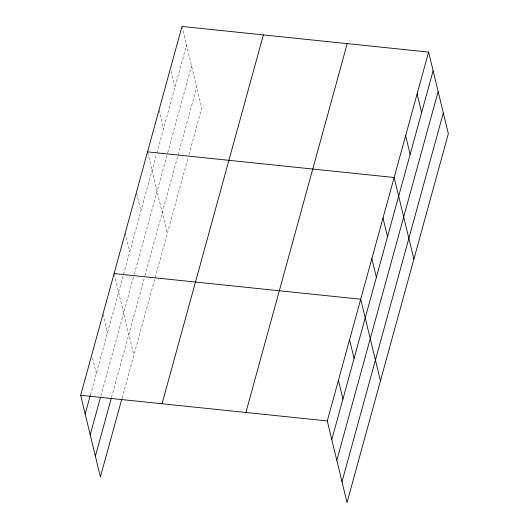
<?xml version="1.0" encoding="UTF-8"?>
<svg xmlns="http://www.w3.org/2000/svg" width="529" height="529" viewBox="0 0 529 529"><rect width="100%" height="100%" fill="white"/><g stroke="black" fill="none" stroke-linecap="round" stroke-linejoin="round"><path stroke-width="0.4" stroke-dasharray="2.65 1.98" d="M90.426 394.885L156.604 153.979M156.822 153.185L186.506 45.13M100.913 395.765L134.128 274.835M134.346 274.042L167.481 153.45M167.693 152.656L191.531 65.9M111.553 397.272L144.767 276.343M144.992 275.549L196.702 87.292M122.04 398.145L188.079 157.748M188.946 154.594L201.728 108.061L182.174 27.23M171.257 71.369L175.02 86.935M159.017 110.052L163.54 128.739M147.723 152.636L167.276 233.468M136.575 193.211L140.906 211.111M125.241 233.005L129.764 251.685M114.284 274.353L133.844 355.19M102.95 314.147L107.473 332.834M92.555 357.835L96.324 373.401"/><path stroke-width="0.79" d="M121.822 398.945L100.404 476.907L80.659 395.295L181.983 26.45L428.596 52.093L448.341 133.705L347.017 502.55L327.272 420.939L428.596 52.093M85.176 413.976L90.208 395.679M90.201 434.745L100.477 397.352M95.379 456.137L111.335 398.066M162.039 403.759L263.369 34.914M245.886 412.475L347.216 43.629M331.789 439.619L433.119 70.774M336.814 460.389L438.138 91.543M341.992 481.78L443.315 112.942M147.531 151.856L394.145 177.499L413.89 259.111M114.099 273.579L360.705 299.222L380.45 380.834M80.659 395.295L327.272 420.939M417.116 93.897L421.633 112.578M405.631 135.702L410.147 154.382M383.003 218.074L387.519 236.754M371.854 258.648L376.377 277.328M349.563 339.79L354.08 358.477M338.415 380.364L342.937 399.045"/></g></svg>
